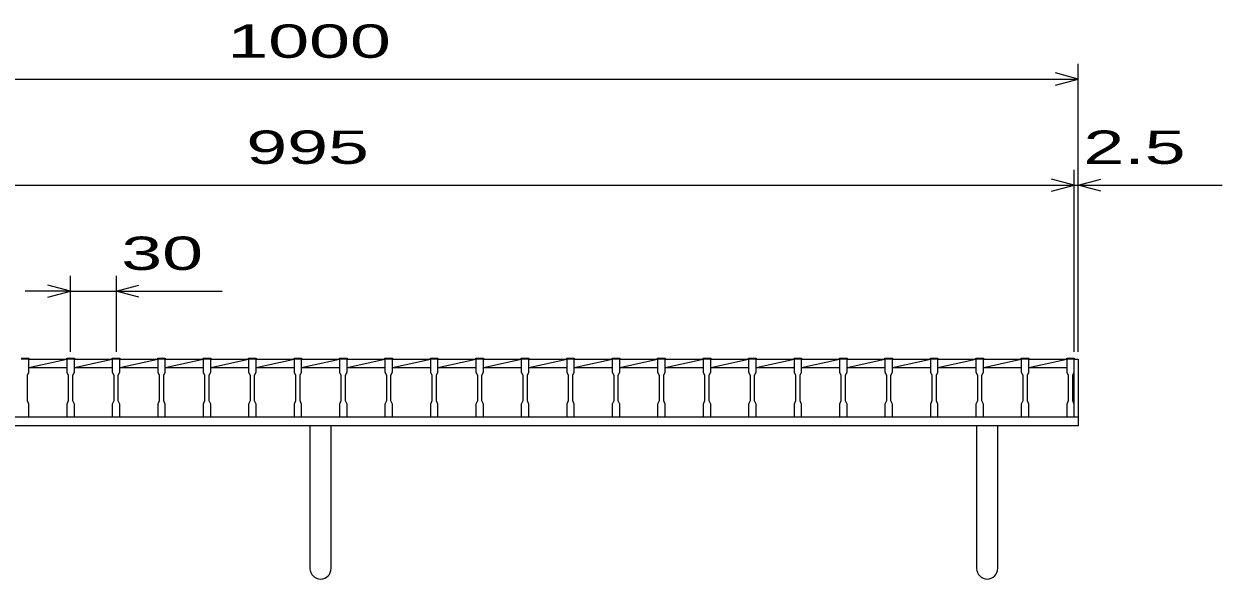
# Model space of a CAD drawing. Units: millimetres, scale not verified. Extents: x -1820 to 1731, y -1282 to 1054.
# Drawn here: x -1117 to -326, y -682 to -316 of the extents above; entities that cross this region are included whole.
import ezdxf
from ezdxf.enums import TextEntityAlignment as Align

# ---------------------------------------------------------------- set-up
doc = ezdxf.new("R2010")
doc.units = ezdxf.units.MM
doc.header["$LTSCALE"] = 10
for name, color, linetype, lineweight in [('16', 3, 'Continuous', 25), ('19', 6, 'Continuous', 25), ('22', 4, 'Continuous', 25)]:
    doc.layers.add(name, color=color, linetype=linetype, lineweight=lineweight)
doc.styles.add('ベクトル', font='')
doc.styles.get('ベクトル').set_extended_font_data('ベクトル')

msp = doc.modelspace()

# ---------------------------------------------------------------- linework, layer by layer
at = {"layer": '16'}
for p, q in [((-1119, -536.8), (-1114, -536.8)), ((-1114, -537.5), (-1119, -537.5)), ((-1114, -536.8), (-1114, -537.5)), ((-1114, -546), (-1114, -537.5)), ((-1114, -537.5), (-1089, -537.5)), ((-1114, -543), (-1089, -537.5)), ((-1089, -537.5), (-1089, -536.8)), ((-1089, -536.8), (-1084, -536.8)), ((-1089, -537.5), (-1089, -546)), ((-1084, -537.5), (-1089, -537.5)), ((-1084, -536.8), (-1084, -537.5)), ((-1084, -546), (-1084, -537.5)), ((-1084, -537.5), (-1059, -537.5)), ((-1084, -543), (-1059, -537.5)), ((-1059, -537.5), (-1059, -536.8)), ((-1059, -536.8), (-1054, -536.8)), ((-1059, -537.5), (-1059, -546)), ((-1054, -537.5), (-1059, -537.5)), ((-1054, -536.8), (-1054, -537.5)), ((-1054, -546), (-1054, -537.5)), ((-1054, -537.5), (-1029, -537.5)), ((-1054, -543), (-1029, -537.5)), ((-1029, -537.5), (-1029, -536.8)), ((-1029, -536.8), (-1024, -536.8)), ((-1029, -537.5), (-1029, -546)), ((-1024, -537.5), (-1029, -537.5)), ((-1024, -536.8), (-1024, -537.5)), ((-1024, -546), (-1024, -537.5)), ((-1024, -537.5), (-999, -537.5)), ((-1024, -543), (-999, -537.5)), ((-999, -537.5), (-999, -536.8)), ((-999, -536.8), (-994, -536.8)), ((-999, -537.5), (-999, -546)), ((-994, -537.5), (-999, -537.5)), ((-994, -536.8), (-994, -537.5)), ((-994, -546), (-994, -537.5)), ((-994, -537.5), (-969, -537.5)), ((-994, -543), (-969, -537.5)), ((-969, -537.5), (-969, -536.8)), ((-969, -536.8), (-964, -536.8)), ((-969, -537.5), (-969, -546)), ((-964, -537.5), (-969, -537.5)), ((-964, -536.8), (-964, -537.5)), ((-964, -546), (-964, -537.5)), ((-964, -537.5), (-939, -537.5)), ((-964, -543), (-939, -537.5)), ((-939, -537.5), (-939, -536.8)), ((-939, -536.8), (-934, -536.8)), ((-939, -537.5), (-939, -546)), ((-934, -537.5), (-939, -537.5)), ((-934, -536.8), (-934, -537.5)), ((-934, -546), (-934, -537.5)), ((-934, -537.5), (-909, -537.5)), ((-934, -543), (-909, -537.5)), ((-909, -537.5), (-909, -536.8)), ((-909, -536.8), (-904, -536.8)), ((-909, -537.5), (-909, -546)), ((-904, -537.5), (-909, -537.5)), ((-904, -536.8), (-904, -537.5)), ((-904, -546), (-904, -537.5)), ((-904, -537.5), (-879, -537.5)), ((-904, -543), (-879, -537.5)), ((-879, -537.5), (-879, -536.8)), ((-879, -536.8), (-874, -536.8)), ((-879, -537.5), (-879, -546)), ((-874, -537.5), (-879, -537.5)), ((-874, -536.8), (-874, -537.5)), ((-874, -546), (-874, -537.5)), ((-874, -537.5), (-849, -537.5)), ((-874, -543), (-849, -537.5)), ((-849, -537.5), (-849, -536.8)), ((-849, -536.8), (-844, -536.8)), ((-849, -537.5), (-849, -546)), ((-844, -537.5), (-849, -537.5)), ((-844, -536.8), (-844, -537.5)), ((-844, -546), (-844, -537.5)), ((-844, -537.5), (-819, -537.5)), ((-844, -543), (-819, -537.5)), ((-819, -537.5), (-819, -536.8)), ((-819, -536.8), (-814, -536.8)), ((-819, -537.5), (-819, -546)), ((-814, -537.5), (-819, -537.5)), ((-814, -536.8), (-814, -537.5)), ((-814, -546), (-814, -537.5)), ((-814, -537.5), (-789, -537.5)), ((-814, -543), (-789, -537.5)), ((-789, -537.5), (-789, -536.8)), ((-789, -536.8), (-784, -536.8)), ((-789, -537.5), (-789, -546)), ((-784, -537.5), (-789, -537.5)), ((-784, -536.8), (-784, -537.5)), ((-784, -546), (-784, -537.5)), ((-784, -537.5), (-759, -537.5)), ((-784, -543), (-759, -537.5)), ((-759, -537.5), (-759, -536.8)), ((-759, -536.8), (-754, -536.8)), ((-759, -537.5), (-759, -546)), ((-754, -537.5), (-759, -537.5)), ((-754, -536.8), (-754, -537.5)), ((-754, -546), (-754, -537.5)), ((-754, -537.5), (-729, -537.5)), ((-754, -543), (-729, -537.5)), ((-729, -537.5), (-729, -536.8)), ((-729, -536.8), (-724, -536.8)), ((-729, -537.5), (-729, -546)), ((-724, -537.5), (-729, -537.5)), ((-724, -536.8), (-724, -537.5)), ((-724, -546), (-724, -537.5)), ((-724, -537.5), (-699, -537.5)), ((-724, -543), (-699, -537.5)), ((-699, -537.5), (-699, -536.8)), ((-699, -536.8), (-694, -536.8)), ((-699, -537.5), (-699, -546)), ((-694, -537.5), (-699, -537.5)), ((-694, -536.8), (-694, -537.5)), ((-694, -546), (-694, -537.5)), ((-694, -537.5), (-669, -537.5)), ((-694, -543), (-669, -537.5)), ((-669, -537.5), (-669, -536.8)), ((-669, -536.8), (-664, -536.8)), ((-669, -537.5), (-669, -546)), ((-664, -537.5), (-669, -537.5)), ((-664, -536.8), (-664, -537.5)), ((-664, -546), (-664, -537.5)), ((-664, -537.5), (-639, -537.5)), ((-664, -543), (-639, -537.5)), ((-639, -537.5), (-639, -536.8)), ((-639, -536.8), (-634, -536.8)), ((-639, -537.5), (-639, -546)), ((-634, -537.5), (-639, -537.5)), ((-634, -536.8), (-634, -537.5)), ((-634, -546), (-634, -537.5)), ((-634, -537.5), (-609, -537.5)), ((-634, -543), (-609, -537.5)), ((-609, -537.5), (-609, -536.8)), ((-609, -536.8), (-604, -536.8)), ((-609, -537.5), (-609, -546)), ((-604, -537.5), (-609, -537.5)), ((-604, -536.8), (-604, -537.5)), ((-604, -546), (-604, -537.5)), ((-604, -537.5), (-579, -537.5)), ((-604, -543), (-579, -537.5)), ((-579, -537.5), (-579, -536.8)), ((-579, -536.8), (-574, -536.8)), ((-579, -537.5), (-579, -546)), ((-574, -537.5), (-579, -537.5)), ((-574, -536.8), (-574, -537.5)), ((-574, -546), (-574, -537.5)), ((-574, -537.5), (-549, -537.5)), ((-574, -543), (-549, -537.5)), ((-549, -537.5), (-549, -536.8)), ((-549, -536.8), (-544, -536.8)), ((-549, -537.5), (-549, -546)), ((-544, -537.5), (-549, -537.5)), ((-544, -536.8), (-544, -537.5)), ((-544, -546), (-544, -537.5)), ((-544, -537.5), (-519, -537.5)), ((-544, -543), (-519, -537.5)), ((-519, -537.5), (-519, -536.8)), ((-519, -536.8), (-514, -536.8)), ((-519, -537.5), (-519, -546)), ((-514, -537.5), (-519, -537.5)), ((-514, -536.8), (-514, -537.5)), ((-514, -546), (-514, -537.5)), ((-514, -537.5), (-489, -537.5)), ((-514, -543), (-489, -537.5)), ((-489, -537.5), (-489, -536.8)), ((-489, -536.8), (-484, -536.8)), ((-489, -537.5), (-489, -546)), ((-484, -537.5), (-489, -537.5)), ((-484, -536.8), (-484, -537.5)), ((-484, -546), (-484, -537.5)), ((-484, -537.5), (-459, -537.5)), ((-484, -543), (-459, -537.5)), ((-459, -537.5), (-459, -536.8)), ((-459, -536.8), (-454, -536.8)), ((-459, -537.5), (-459, -546)), ((-454, -537.5), (-459, -537.5)), ((-454, -536.8), (-454, -537.5)), ((-454, -546), (-454, -537.5)), ((-454, -537.5), (-429, -537.5)), ((-454, -543), (-429, -537.5)), ((-429, -537.5), (-429, -536.8)), ((-429, -536.8), (-424, -536.8)), ((-429, -537.5), (-429, -546)), ((-424, -537.5), (-429, -537.5)), ((-424, -536.8), (-424, -537.5)), ((-424, -546), (-424, -537.5)), ((-424, -575.5), (-424, -537.5)), ((-1114, -543), (-1089, -543)), ((-1084, -543), (-1059, -543)), ((-1054, -543), (-1029, -543)), ((-1024, -543), (-999, -543)), ((-994, -543), (-969, -543)), ((-964, -543), (-939, -543)), ((-934, -543), (-909, -543)), ((-904, -543), (-879, -543)), ((-874, -543), (-849, -543)), ((-844, -543), (-819, -543)), ((-814, -543), (-789, -543)), ((-784, -543), (-759, -543)), ((-754, -543), (-729, -543)), ((-724, -543), (-699, -543)), ((-694, -543), (-669, -543)), ((-664, -543), (-639, -543)), ((-634, -543), (-609, -543)), ((-604, -543), (-579, -543)), ((-574, -543), (-549, -543)), ((-544, -543), (-519, -543)), ((-514, -543), (-489, -543)), ((-484, -543), (-459, -543)), ((-454, -543), (-429, -543)), ((-1115, -548), (-1114, -546)), ((-1115, -565), (-1115, -548)), ((-1089, -546), (-1088, -548)), ((-1088, -548), (-1088, -565)), ((-1085, -548), (-1084, -546)), ((-1085, -565), (-1085, -548)), ((-1059, -546), (-1058, -548)), ((-1058, -548), (-1058, -565)), ((-1055, -548), (-1054, -546)), ((-1055, -565), (-1055, -548)), ((-1029, -546), (-1028, -548)), ((-1028, -548), (-1028, -565)), ((-1025, -548), (-1024, -546)), ((-1025, -565), (-1025, -548)), ((-999, -546), (-998, -548)), ((-998, -548), (-998, -565)), ((-995, -548), (-994, -546)), ((-995, -565), (-995, -548)), ((-969, -546), (-968, -548)), ((-968, -548), (-968, -565)), ((-965, -548), (-964, -546)), ((-965, -565), (-965, -548)), ((-939, -546), (-938, -548)), ((-938, -548), (-938, -565)), ((-935, -548), (-934, -546)), ((-935, -565), (-935, -548)), ((-909, -546), (-908, -548)), ((-908, -548), (-908, -565)), ((-905, -548), (-904, -546)), ((-905, -565), (-905, -548)), ((-879, -546), (-878, -548)), ((-878, -548), (-878, -565)), ((-875, -548), (-874, -546)), ((-875, -565), (-875, -548)), ((-849, -546), (-848, -548)), ((-848, -548), (-848, -565)), ((-845, -548), (-844, -546)), ((-845, -565), (-845, -548)), ((-819, -546), (-818, -548)), ((-818, -548), (-818, -565)), ((-815, -548), (-814, -546)), ((-815, -565), (-815, -548)), ((-789, -546), (-788, -548)), ((-788, -548), (-788, -565)), ((-785, -548), (-784, -546)), ((-785, -565), (-785, -548)), ((-759, -546), (-758, -548)), ((-758, -548), (-758, -565)), ((-755, -548), (-754, -546)), ((-755, -565), (-755, -548)), ((-729, -546), (-728, -548)), ((-728, -548), (-728, -565)), ((-725, -548), (-724, -546)), ((-725, -565), (-725, -548)), ((-699, -546), (-698, -548)), ((-698, -548), (-698, -565)), ((-695, -548), (-694, -546)), ((-695, -565), (-695, -548)), ((-669, -546), (-668, -548)), ((-668, -548), (-668, -565)), ((-665, -548), (-664, -546)), ((-665, -565), (-665, -548)), ((-639, -546), (-638, -548)), ((-638, -548), (-638, -565)), ((-635, -548), (-634, -546)), ((-635, -565), (-635, -548)), ((-609, -546), (-608, -548)), ((-608, -548), (-608, -565)), ((-605, -548), (-604, -546)), ((-605, -565), (-605, -548)), ((-579, -546), (-578, -548)), ((-578, -548), (-578, -565)), ((-575, -548), (-574, -546)), ((-575, -565), (-575, -548)), ((-549, -546), (-548, -548)), ((-548, -548), (-548, -565)), ((-545, -548), (-544, -546)), ((-545, -565), (-545, -548)), ((-519, -546), (-518, -548)), ((-518, -548), (-518, -565)), ((-515, -548), (-514, -546)), ((-515, -565), (-515, -548)), ((-489, -546), (-488, -548)), ((-488, -548), (-488, -565)), ((-485, -548), (-484, -546)), ((-485, -565), (-485, -548)), ((-459, -546), (-458, -548)), ((-458, -548), (-458, -565)), ((-455, -548), (-454, -546)), ((-455, -565), (-455, -548)), ((-429, -546), (-428, -548)), ((-428, -548), (-428, -565)), ((-425, -548), (-424, -546)), ((-425, -565), (-425, -548)), ((-1114, -567), (-1115, -565)), ((-1114, -575.5), (-1114, -567)), ((-1088, -565), (-1089, -567)), ((-1089, -567), (-1089, -575.5)), ((-1084, -567), (-1085, -565)), ((-1084, -575.5), (-1084, -567)), ((-1058, -565), (-1059, -567)), ((-1059, -567), (-1059, -575.5)), ((-1054, -567), (-1055, -565)), ((-1054, -575.5), (-1054, -567)), ((-1028, -565), (-1029, -567)), ((-1029, -567), (-1029, -575.5)), ((-1024, -567), (-1025, -565)), ((-1024, -575.5), (-1024, -567)), ((-998, -565), (-999, -567)), ((-999, -567), (-999, -575.5)), ((-994, -567), (-995, -565)), ((-994, -575.5), (-994, -567)), ((-968, -565), (-969, -567)), ((-969, -567), (-969, -575.5)), ((-964, -567), (-965, -565)), ((-964, -575.5), (-964, -567)), ((-938, -565), (-939, -567)), ((-939, -567), (-939, -575.5)), ((-934, -567), (-935, -565)), ((-934, -575.5), (-934, -567)), ((-908, -565), (-909, -567)), ((-909, -567), (-909, -575.5)), ((-904, -567), (-905, -565)), ((-904, -575.5), (-904, -567)), ((-878, -565), (-879, -567)), ((-879, -567), (-879, -575.5)), ((-874, -567), (-875, -565)), ((-874, -575.5), (-874, -567)), ((-848, -565), (-849, -567)), ((-849, -567), (-849, -575.5)), ((-844, -567), (-845, -565)), ((-844, -575.5), (-844, -567)), ((-818, -565), (-819, -567)), ((-819, -567), (-819, -575.5)), ((-814, -567), (-815, -565)), ((-814, -575.5), (-814, -567)), ((-788, -565), (-789, -567)), ((-789, -567), (-789, -575.5)), ((-784, -567), (-785, -565)), ((-784, -575.5), (-784, -567)), ((-758, -565), (-759, -567)), ((-759, -567), (-759, -575.5)), ((-754, -567), (-755, -565)), ((-754, -575.5), (-754, -567)), ((-728, -565), (-729, -567)), ((-729, -567), (-729, -575.5)), ((-724, -567), (-725, -565)), ((-724, -575.5), (-724, -567)), ((-698, -565), (-699, -567)), ((-699, -567), (-699, -575.5)), ((-694, -567), (-695, -565)), ((-694, -575.5), (-694, -567)), ((-668, -565), (-669, -567)), ((-669, -567), (-669, -575.5)), ((-664, -567), (-665, -565)), ((-664, -575.5), (-664, -567)), ((-638, -565), (-639, -567)), ((-639, -567), (-639, -575.5)), ((-634, -567), (-635, -565)), ((-634, -575.5), (-634, -567)), ((-608, -565), (-609, -567)), ((-609, -567), (-609, -575.5)), ((-604, -567), (-605, -565)), ((-604, -575.5), (-604, -567)), ((-578, -565), (-579, -567)), ((-579, -567), (-579, -575.5)), ((-574, -567), (-575, -565)), ((-574, -575.5), (-574, -567)), ((-548, -565), (-549, -567)), ((-549, -567), (-549, -575.5)), ((-544, -567), (-545, -565)), ((-544, -575.5), (-544, -567)), ((-518, -565), (-519, -567)), ((-519, -567), (-519, -575.5)), ((-514, -567), (-515, -565)), ((-514, -575.5), (-514, -567)), ((-488, -565), (-489, -567)), ((-489, -567), (-489, -575.5)), ((-484, -567), (-485, -565)), ((-484, -575.5), (-484, -567)), ((-458, -565), (-459, -567)), ((-459, -567), (-459, -575.5)), ((-454, -567), (-455, -565)), ((-454, -575.5), (-454, -567)), ((-428, -565), (-429, -567)), ((-429, -567), (-429, -575.5)), ((-424, -567), (-425, -565)), ((-424, -575.5), (-424, -567)), ((-1119, -575.5), (-1114, -575.5)), ((-1114, -575.5), (-1089, -575.5)), ((-1089, -575.5), (-1084, -575.5)), ((-1084, -575.5), (-1059, -575.5)), ((-1059, -575.5), (-1054, -575.5)), ((-1054, -575.5), (-1029, -575.5)), ((-1029, -575.5), (-1024, -575.5)), ((-1024, -575.5), (-999, -575.5)), ((-999, -575.5), (-994, -575.5)), ((-994, -575.5), (-969, -575.5)), ((-969, -575.5), (-964, -575.5)), ((-964, -575.5), (-939, -575.5)), ((-939, -575.5), (-934, -575.5)), ((-934, -575.5), (-909, -575.5)), ((-909, -575.5), (-904, -575.5)), ((-904, -575.5), (-879, -575.5)), ((-879, -575.5), (-874, -575.5)), ((-874, -575.5), (-849, -575.5)), ((-849, -575.5), (-844, -575.5)), ((-844, -575.5), (-819, -575.5)), ((-819, -575.5), (-814, -575.5)), ((-814, -575.5), (-789, -575.5)), ((-789, -575.5), (-784, -575.5)), ((-784, -575.5), (-759, -575.5)), ((-759, -575.5), (-754, -575.5)), ((-754, -575.5), (-729, -575.5)), ((-729, -575.5), (-724, -575.5)), ((-724, -575.5), (-699, -575.5)), ((-699, -575.5), (-694, -575.5)), ((-694, -575.5), (-669, -575.5)), ((-669, -575.5), (-664, -575.5)), ((-664, -575.5), (-639, -575.5)), ((-639, -575.5), (-634, -575.5)), ((-634, -575.5), (-609, -575.5)), ((-609, -575.5), (-604, -575.5)), ((-604, -575.5), (-579, -575.5)), ((-579, -575.5), (-574, -575.5)), ((-574, -575.5), (-549, -575.5)), ((-549, -575.5), (-544, -575.5)), ((-544, -575.5), (-519, -575.5)), ((-519, -575.5), (-514, -575.5)), ((-514, -575.5), (-489, -575.5)), ((-489, -575.5), (-484, -575.5)), ((-484, -575.5), (-459, -575.5)), ((-459, -575.5), (-454, -575.5)), ((-454, -575.5), (-429, -575.5)), ((-429, -575.5), (-424, -575.5))]:
    msp.add_line(p, q, dxfattribs=at)
at = {"layer": '19'}
for p, q in [((-424, -537.5), (-421.5, -537.5)), ((-421.5, -537.5), (-421.5, -575.5)), ((-1421.5, -575.5), (-421.5, -575.5)), ((-421.5, -575.5), (-421.5, -581.5)), ((-421.5, -581.5), (-1421.5, -581.5)), ((-928.5, -581.5), (-928.5, -675.5)), ((-914.5, -675.5), (-914.5, -581.5)), ((-488.5, -581.5), (-488.5, -675.5)), ((-474.5, -675.5), (-474.5, -581.5))]:
    msp.add_line(p, q, dxfattribs=at)
for centre in [(-921.5, -675.5), (-481.5, -675.5)]:
    msp.add_arc(centre, 7, 180, 0, dxfattribs=at)
at = {"layer": '22'}
for p, q in [((-421.5, -532.5), (-421.5, -342.5)), ((-1421.5, -352.5), (-421.5, -352.5)), ((-421.5, -352.5), (-436.5, -348.5)), ((-436.5, -356.5), (-421.5, -352.5)), ((-424, -422.5), (-439, -418.5)), ((-424, -532.5), (-424, -412.5)), ((-421.5, -532.5), (-421.5, -412.5)), ((-421.5, -422.5), (-406.5, -418.5)), ((-1419, -422.5), (-424, -422.5)), ((-439, -426.5), (-424, -422.5)), ((-424, -422.5), (-421.5, -422.5)), ((-406.5, -426.5), (-421.5, -422.5)), ((-421.5, -422.5), (-326.5, -422.5)), ((-1086.5, -492.5), (-1101.5, -488.5)), ((-1086.5, -532.5), (-1086.5, -482.5)), ((-1056.5, -482.5), (-1056.5, -532.5)), ((-1056.5, -492.5), (-1041.5, -488.5)), ((-1086.5, -492.5), (-1116.5, -492.5)), ((-1101.5, -496.5), (-1086.5, -492.5)), ((-1086.5, -492.5), (-1056.5, -492.5)), ((-1041.5, -496.5), (-1056.5, -492.5)), ((-1056.5, -492.5), (-986.5, -492.5))]:
    msp.add_line(p, q, dxfattribs=at)

# ---------------------------------------------------------------- texts
at = {"layer": '22', "color": 2, "style": 'ベクトル', "width": 1.65}
for s, p in [(' 1000 ', (-996.5, -327.5)), (' 995 ', (-984, -397.5)), (' 2.5 ', (-431.5, -397.5)), (' 30 ', (-1066.5, -467.5))]:
    msp.add_text(s, height=21.99, dxfattribs=at).set_placement(p, align=Align.MIDDLE_LEFT)

doc.saveas('drawing.dxf')
